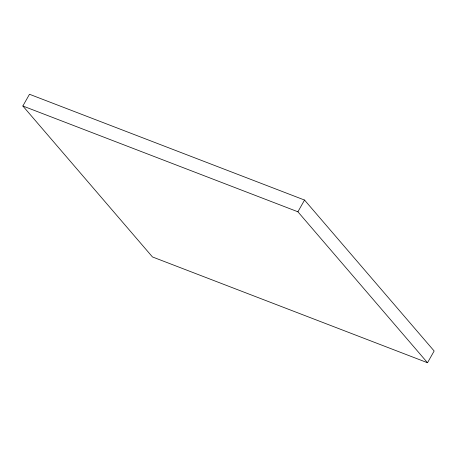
<?xml version="1.0" encoding="UTF-8"?>
<svg xmlns="http://www.w3.org/2000/svg" width="457" height="457" viewBox="0 0 457 457"><rect width="100%" height="100%" fill="white"/><g stroke="black" fill="none" stroke-linecap="round" stroke-linejoin="round"><path stroke-width="0.69" d="M22.85 106.001L29.488 94.268L304.545 200.057L434.15 350.999L427.512 362.732L152.455 256.943L22.85 106.001L297.907 211.791L427.512 362.732M297.907 211.791L304.545 200.057"/></g></svg>
